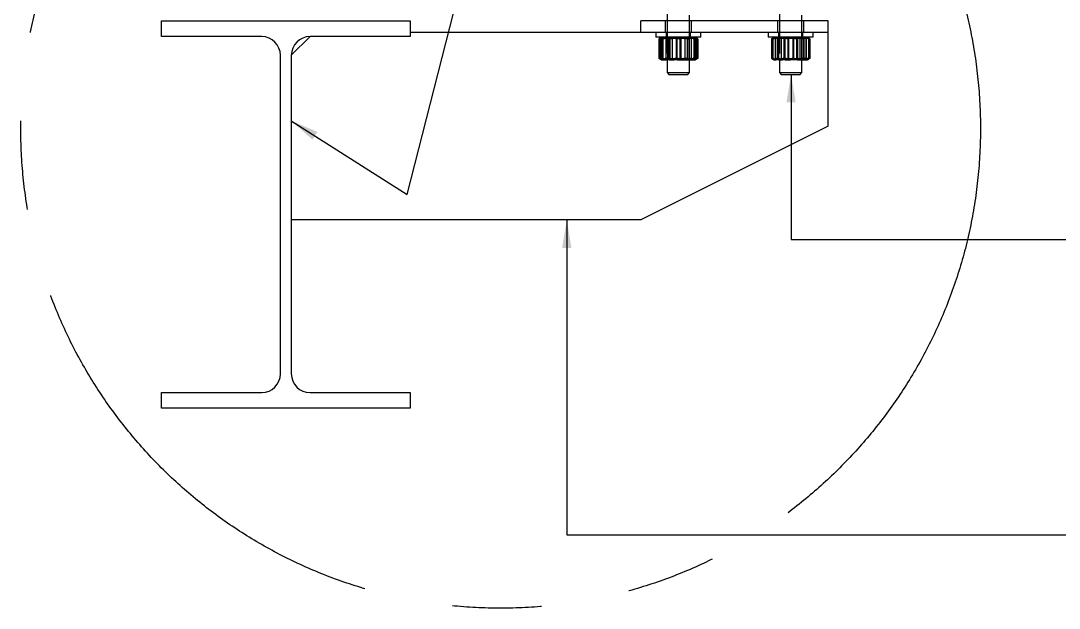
# Model space of a CAD drawing. Header units: metres. Extents: x 0 to 21025, y 0 to 14850.
# Drawn here: x 8204 to 10053, y 3735 to 4782 of the extents above; entities that cross this region are included whole.
import ezdxf

# ---------------------------------------------------------------- set-up
doc = ezdxf.new("R2010")
doc.units = ezdxf.units.M
doc.header["$LTSCALE"] = 25
doc.linetypes.add('HIDDEN2', pattern=[4.7625, 3.175, -1.5875])
doc.linetypes.add('PHANTOM', pattern=[63.5, 31.75, -6.35, 6.35, -6.35, 6.35, -6.35])
for name, color, linetype in [('SDM', 7, 'Continuous'), ('SL1', 8, 'Continuous'), ('SL4', 4, 'Continuous'), ('SRE', 2, 'PHANTOM'), ('ST1', 7, 'HIDDEN2')]:
    doc.layers.add(name, color=color, linetype=linetype)
doc.styles.add('ROMANS', font='ROMANS.SHX')
doc.dimstyles.new('25___1-25', dxfattribs={"dimscale": 25, "dimtxt": 2.5, "dimasz": 2, "dimexe": 1.5, "dimexo": 1, "dimgap": 0.5, "dimtad": 1, "dimzin": 12, "dimtxsty": 'ROMANS', "dimcen": 0, "dimclrd": 256, "dimclre": 256, "dimclrt": 3, "dimazin": 3, "dimtfac": 1, "dimtmove": 0, "dimatfit": 0, "dimfxl": 1, "dimlwd": -1, "dimlwe": -1, "dimarcsym": 0})

msp = doc.modelspace()

# ---------------------------------------------------------------- linework, layer by layer
at = {"layer": 'SL1'}
for p, q in [((8454.125, 4753.346), (8454.125, 4781.346)), ((8454.125, 4781.346), (8897.458, 4781.346)), ((8897.458, 4781.346), (8897.458, 4753.346)), ((8632.792, 4753.346), (8454.125, 4753.346)), ((8897.458, 4753.346), (8718.792, 4753.346)), ((8666.125, 4152.679), (8666.125, 4720.013)), ((8685.458, 4720.013), (8685.458, 4152.679)), ((8454.125, 4091.346), (8454.125, 4119.346)), ((8454.125, 4119.346), (8632.792, 4119.346)), ((8718.792, 4119.346), (8897.458, 4119.346)), ((8897.458, 4119.346), (8897.458, 4091.346)), ((8897.458, 4091.346), (8454.125, 4091.346))]:
    msp.add_line(p, q, dxfattribs=at)
for centre, start, end in [((8632.792, 4720.013), 0, 90), ((8718.792, 4720.013), 90, 180), ((8632.792, 4152.679), 270, 0), ((8718.792, 4152.679), 180, 270)]:
    msp.add_arc(centre, 33.333, start, end, dxfattribs=at)
at = {"layer": 'SL4'}
for p, q in [((9308.258, 4760.413), (9308.258, 4781.579)), ((9641.592, 4781.579), (9308.258, 4781.579)), ((9641.592, 4760.413), (9641.592, 4781.579)), ((9308.258, 4760.413), (8897.458, 4760.413)), ((9641.592, 4760.413), (9308.258, 4760.413)), ((9334.925, 4760.413), (9334.925, 4752.079)), ((9414.925, 4752.079), (9414.925, 4760.413)), ((9534.925, 4760.413), (9534.925, 4752.079)), ((9614.925, 4752.079), (9614.925, 4760.413)), ((9641.592, 4593.746), (9641.592, 4760.413)), ((8685.458, 4720.013), (8718.792, 4753.346)), ((9335.642, 4752.079), (9334.925, 4752.079)), ((9414.925, 4752.079), (9335.642, 4752.079)), ((9343.171, 4751.008), (9340.905, 4749.4)), ((9340.905, 4749.4), (9340.905, 4714.759)), ((9344.925, 4752.079), (9343.145, 4751.052)), ((9363.568, 4749.4), (9363.568, 4714.759)), ((9397.589, 4749.4), (9397.589, 4714.759)), ((9406.705, 4751.052), (9404.925, 4752.079)), ((9406.679, 4751.008), (9408.945, 4749.4)), ((9408.945, 4749.4), (9408.945, 4714.759)), ((9538.19, 4752.079), (9534.925, 4752.079)), ((9614.925, 4752.079), (9538.19, 4752.079)), ((9543.112, 4749.4), (9543.112, 4714.759)), ((9570.89, 4749.4), (9570.89, 4714.759)), ((9602.703, 4749.4), (9602.703, 4714.759)), ((9606.738, 4749.4), (9606.738, 4714.759)), ((9343.171, 4713.151), (9340.905, 4714.759)), ((9343.145, 4713.107), (9344.925, 4712.079)), ((9344.925, 4712.079), (9352.236, 4712.079)), ((9380.579, 4712.079), (9352.236, 4712.079)), ((9354.925, 4712.079), (9354.925, 4689.293)), ((9380.579, 4712.079), (9403.267, 4712.079)), ((9394.925, 4689.293), (9394.925, 4712.079)), ((9403.267, 4712.079), (9404.925, 4712.079)), ((9404.925, 4712.079), (9406.705, 4713.107)), ((9557.001, 4712.079), (9544.928, 4712.079)), ((9554.925, 4712.079), (9554.925, 4689.293)), ((9586.797, 4712.079), (9557.001, 4712.079)), ((9586.797, 4712.079), (9604.721, 4712.079)), ((9594.925, 4689.293), (9594.925, 4712.079)), ((9354.925, 4689.293), (9358.138, 4686.079)), ((9354.925, 4689.293), (9394.925, 4689.293)), ((9358.138, 4686.079), (9391.712, 4686.079)), ((9391.712, 4686.079), (9394.925, 4689.293)), ((9554.925, 4689.293), (9558.138, 4686.079)), ((9554.925, 4689.293), (9556.558, 4689.293)), ((9556.558, 4689.293), (9594.925, 4689.293)), ((9558.138, 4686.079), (9559.509, 4686.079)), ((9559.509, 4686.079), (9591.712, 4686.079)), ((9591.712, 4686.079), (9594.925, 4689.293)), ((9641.592, 4593.746), (9308.258, 4427.079)), ((9308.258, 4427.079), (8685.458, 4427.079))]:
    msp.add_line(p, q, dxfattribs=at)
for points, knots in [([(9340.905, 4749.4), (9342.745, 4750.149), (9346.459, 4751.66), (9350.299, 4751.939), (9352.236, 4752.079)], [0, 0, 0, 0, 0.49545796, 1, 1, 1, 1]), ([(9352.236, 4752.079), (9352.505, 4752.076), (9354.539, 4752.052), (9358.374, 4751.467), (9361.826, 4750.093), (9363.568, 4749.4)], [0, 0, 0, 0, 0.07009003, 0.53078443, 1, 1, 1, 1]), ([(9380.579, 4752.079), (9379.032, 4752.039), (9373.274, 4751.891), (9367.668, 4750.452), (9363.568, 4749.4)], [0, 0, 0, 0, 0.26863361, 1, 1, 1, 1]), ([(9397.589, 4749.4), (9396.161, 4749.804), (9390.616, 4751.375), (9384.855, 4751.779), (9380.579, 4752.079)], [0, 0, 0, 0, 0.25755135, 1, 1, 1, 1]), ([(9397.589, 4749.4), (9398.511, 4750.149), (9400.372, 4751.66), (9402.296, 4751.939), (9403.267, 4752.079)], [0, 0, 0, 0, 0.49545796, 1, 1, 1, 1]), ([(9543.112, 4749.4), (9545.367, 4750.149), (9549.92, 4751.66), (9554.627, 4751.939), (9557.001, 4752.079)], [0, 0, 0, 0, 0.49545796, 1, 1, 1, 1]), ([(9545.129, 4752.079), (9545.081, 4752.076), (9544.719, 4752.052), (9544.036, 4751.467), (9543.422, 4750.093), (9543.112, 4749.4)], [0, 0, 0, 0, 0.07009003, 0.53078443, 1, 1, 1, 1]), ([(9557.001, 4752.079), (9557.33, 4752.076), (9559.823, 4752.052), (9564.524, 4751.467), (9568.755, 4750.093), (9570.89, 4749.4)], [0, 0, 0, 0, 0.07009003, 0.53078443, 1, 1, 1, 1]), ([(9586.797, 4752.079), (9585.351, 4752.039), (9579.966, 4751.891), (9574.724, 4750.452), (9570.89, 4749.4)], [0, 0, 0, 0, 0.268633605, 1, 1, 1, 1]), ([(9602.703, 4749.4), (9601.368, 4749.804), (9596.183, 4751.375), (9590.796, 4751.779), (9586.797, 4752.079)], [0, 0, 0, 0, 0.25755135, 1, 1, 1, 1]), ([(9602.703, 4749.4), (9603.031, 4750.149), (9603.692, 4751.66), (9604.376, 4751.939), (9604.721, 4752.079)], [0, 0, 0, 0, 0.495457963, 1, 1, 1, 1]), ([(9604.721, 4752.079), (9604.769, 4752.076), (9605.131, 4752.052), (9605.813, 4751.467), (9606.428, 4750.093), (9606.738, 4749.4)], [0, 0, 0, 0, 0.07009003, 0.53078443, 1, 1, 1, 1]), ([(9340.905, 4714.759), (9342.745, 4714.01), (9346.459, 4712.498), (9350.299, 4712.22), (9352.236, 4712.079)], [0, 0, 0, 0, 0.49545796, 1, 1, 1, 1]), ([(9352.236, 4712.079), (9352.505, 4712.082), (9354.539, 4712.107), (9358.374, 4712.692), (9361.826, 4714.066), (9363.568, 4714.759)], [0, 0, 0, 0, 0.07009003, 0.53078443, 1, 1, 1, 1]), ([(9380.579, 4712.079), (9379.032, 4712.119), (9373.274, 4712.267), (9367.668, 4713.706), (9363.568, 4714.759)], [0, 0, 0, 0, 0.26863361, 1, 1, 1, 1]), ([(9397.589, 4714.759), (9396.161, 4714.354), (9390.616, 4712.784), (9384.855, 4712.379), (9380.579, 4712.079)], [0, 0, 0, 0, 0.25755135, 1, 1, 1, 1]), ([(9397.589, 4714.759), (9398.511, 4714.01), (9400.372, 4712.498), (9402.296, 4712.22), (9403.267, 4712.079)], [0, 0, 0, 0, 0.49545796, 1, 1, 1, 1]), ([(9403.267, 4712.079), (9403.402, 4712.082), (9404.421, 4712.107), (9406.343, 4712.692), (9408.072, 4714.066), (9408.945, 4714.759)], [0, 0, 0, 0, 0.07009003, 0.53078443, 1, 1, 1, 1]), ([(9543.112, 4714.759), (9545.367, 4714.01), (9549.92, 4712.498), (9554.627, 4712.22), (9557.001, 4712.079)], [0, 0, 0, 0, 0.49545796, 1, 1, 1, 1]), ([(9545.129, 4712.079), (9545.081, 4712.082), (9544.719, 4712.107), (9544.036, 4712.692), (9543.422, 4714.066), (9543.112, 4714.759)], [0, 0, 0, 0, 0.07009003, 0.53078443, 1, 1, 1, 1]), ([(9557.001, 4712.079), (9557.33, 4712.082), (9559.823, 4712.107), (9564.524, 4712.692), (9568.755, 4714.066), (9570.89, 4714.759)], [0, 0, 0, 0, 0.07009003, 0.53078443, 1, 1, 1, 1]), ([(9586.797, 4712.079), (9585.351, 4712.119), (9579.966, 4712.267), (9574.724, 4713.706), (9570.89, 4714.759)], [0, 0, 0, 0, 0.268633605, 1, 1, 1, 1]), ([(9602.703, 4714.759), (9601.368, 4714.354), (9596.183, 4712.784), (9590.796, 4712.379), (9586.797, 4712.079)], [0, 0, 0, 0, 0.25755135, 1, 1, 1, 1]), ([(9602.703, 4714.759), (9603.031, 4714.01), (9603.692, 4712.498), (9604.376, 4712.22), (9604.721, 4712.079)], [0, 0, 0, 0, 0.495457963, 1, 1, 1, 1]), ([(9604.721, 4712.079), (9604.769, 4712.082), (9605.131, 4712.107), (9605.813, 4712.692), (9606.428, 4714.066), (9606.738, 4714.759)], [0, 0, 0, 0, 0.07009003, 0.53078443, 1, 1, 1, 1])]:
    msp.add_open_spline(points, degree=3, knots=knots, dxfattribs=at)
at = {"layer": 'SRE'}
msp.add_circle((9058.259, 4589.787), 854.648, dxfattribs=at)
at = {"layer": 'ST1'}
for p, q in [((9354.925, 4802.746), (9354.925, 4712.079)), ((9394.925, 4712.079), (9394.925, 4802.746)), ((9554.925, 4802.746), (9554.925, 4712.079)), ((9594.925, 4712.079), (9594.925, 4802.746)), ((9351.592, 4781.579), (9351.592, 4760.413)), ((9398.258, 4760.413), (9398.258, 4781.579)), ((9551.592, 4781.579), (9551.592, 4760.413)), ((9598.258, 4760.413), (9598.258, 4781.579)), ((9353.258, 4760.413), (9353.258, 4752.079)), ((9396.592, 4752.079), (9396.592, 4760.413)), ((9553.258, 4760.413), (9553.258, 4752.079)), ((9596.592, 4752.079), (9596.592, 4760.413)), ((9340.355, 4749.4), (9340.355, 4714.759)), ((9343.145, 4751.052), (9341.451, 4750.073)), ((9343.068, 4749.4), (9343.068, 4714.759)), ((9343.744, 4749.4), (9343.744, 4714.759)), ((9346.265, 4749.4), (9346.265, 4714.759)), ((9347.212, 4749.4), (9347.212, 4714.759)), ((9352.261, 4749.4), (9352.261, 4714.759)), ((9354.925, 4752.079), (9354.925, 4751.995)), ((9378.694, 4751.995), (9354.925, 4751.995)), ((9354.925, 4751.995), (9357.925, 4749.894)), ((9355.722, 4749.4), (9355.722, 4714.759)), ((9391.925, 4749.894), (9357.925, 4749.894)), ((9357.925, 4749.894), (9357.925, 4714.18)), ((9359.557, 4749.4), (9359.557, 4714.759)), ((9370.781, 4749.4), (9370.781, 4714.759)), ((9372.403, 4749.4), (9372.403, 4714.759)), ((9377.446, 4749.4), (9377.446, 4714.759)), ((9394.925, 4751.995), (9378.694, 4751.995)), ((9379.068, 4749.4), (9379.068, 4714.759)), ((9386.281, 4749.4), (9386.281, 4714.759)), ((9390.293, 4749.4), (9390.293, 4714.759)), ((9391.925, 4749.894), (9394.925, 4751.995)), ((9391.925, 4714.18), (9391.925, 4749.894)), ((9394.127, 4749.4), (9394.127, 4714.759)), ((9394.925, 4751.995), (9394.925, 4752.079)), ((9404.239, 4751.427), (9399.894, 4752.079)), ((9402.638, 4749.4), (9402.638, 4714.759)), ((9403.584, 4749.4), (9403.584, 4714.759)), ((9409.495, 4749.4), (9405.245, 4751.156)), ((9406.106, 4749.4), (9406.106, 4714.759)), ((9408.399, 4750.073), (9406.705, 4751.052)), ((9406.781, 4749.4), (9406.781, 4714.759)), ((9409.495, 4749.4), (9409.495, 4714.759)), ((9540.741, 4749.4), (9540.741, 4714.759)), ((9541.075, 4749.4), (9541.075, 4714.759)), ((9542.744, 4749.4), (9542.744, 4714.759)), ((9544.925, 4752.079), (9542.81, 4750.858)), ((9547.146, 4749.4), (9547.146, 4714.759)), ((9547.73, 4749.4), (9547.73, 4714.759)), ((9551.626, 4749.4), (9551.626, 4714.759)), ((9552.977, 4749.4), (9552.977, 4714.759)), ((9554.925, 4752.079), (9554.925, 4751.995)), ((9582.84, 4751.995), (9554.925, 4751.995)), ((9554.925, 4751.995), (9557.925, 4749.894)), ((9591.925, 4749.894), (9557.925, 4749.894)), ((9557.925, 4749.894), (9557.925, 4714.18)), ((9562.688, 4749.4), (9562.688, 4714.759)), ((9564.374, 4749.4), (9564.374, 4714.759)), ((9569.939, 4749.4), (9569.939, 4714.759)), ((9578.959, 4749.4), (9578.959, 4714.759)), ((9579.91, 4749.4), (9579.91, 4714.759)), ((9594.925, 4751.995), (9582.84, 4751.995)), ((9585.476, 4749.4), (9585.476, 4714.759)), ((9587.161, 4749.4), (9587.161, 4714.759)), ((9591.925, 4749.894), (9594.925, 4751.995)), ((9591.925, 4714.18), (9591.925, 4749.894)), ((9594.925, 4751.995), (9594.925, 4752.079)), ((9596.873, 4749.4), (9596.873, 4714.759)), ((9598.224, 4749.4), (9598.224, 4714.759)), ((9602.12, 4749.4), (9602.12, 4714.759)), ((9607.04, 4750.858), (9604.925, 4752.079)), ((9607.105, 4749.4), (9607.105, 4714.759)), ((9608.775, 4749.4), (9608.775, 4714.759)), ((9609.109, 4749.4), (9609.109, 4714.759)), ((9341.451, 4714.085), (9343.145, 4713.107)), ((9357.925, 4714.18), (9354.925, 4712.079)), ((9357.925, 4714.18), (9378.129, 4714.18)), ((9378.129, 4714.18), (9391.925, 4714.18)), ((9394.925, 4712.079), (9391.925, 4714.18)), ((9404.239, 4712.732), (9399.894, 4712.079)), ((9409.495, 4714.759), (9405.245, 4713.002)), ((9406.705, 4713.107), (9408.399, 4714.085)), ((9542.81, 4713.3), (9544.925, 4712.079)), ((9544.925, 4712.079), (9545.129, 4712.079)), ((9545.237, 4712.079), (9545.129, 4712.079)), ((9557.925, 4714.18), (9554.925, 4712.079)), ((9557.925, 4714.18), (9581.652, 4714.18)), ((9581.652, 4714.18), (9591.925, 4714.18)), ((9594.925, 4712.079), (9591.925, 4714.18)), ((9604.721, 4712.079), (9604.925, 4712.079)), ((9604.925, 4712.079), (9607.04, 4713.3))]:
    msp.add_line(p, q, dxfattribs=at)
for points, knots in [([(9340.355, 4749.4), (9341.914, 4750.149), (9345.061, 4751.66), (9348.314, 4751.939), (9349.956, 4752.079)], [0, 0, 0, 0, 0.49545796, 1, 1, 1, 1]), ([(9348.039, 4752.079), (9347.34, 4752.039), (9344.739, 4751.891), (9342.207, 4750.452), (9340.355, 4749.4)], [0, 0, 0, 0, 0.268633605, 1, 1, 1, 1]), ([(9356.925, 4752.079), (9355.665, 4752.039), (9350.975, 4751.891), (9346.408, 4750.452), (9343.068, 4749.4)], [0, 0, 0, 0, 0.26863361, 1, 1, 1, 1]), ([(9358.073, 4752.079), (9356.77, 4752.039), (9351.92, 4751.891), (9347.198, 4750.452), (9343.744, 4749.4)], [0, 0, 0, 0, 0.26863361, 1, 1, 1, 1]), ([(9345.004, 4752.079), (9345.034, 4752.076), (9345.261, 4752.052), (9345.687, 4751.467), (9346.071, 4750.093), (9346.265, 4749.4)], [0, 0, 0, 0, 0.07009003, 0.53078443, 1, 1, 1, 1]), ([(9345.14, 4752.079), (9345.189, 4752.076), (9345.561, 4752.052), (9346.262, 4751.467), (9346.894, 4750.093), (9347.212, 4749.4)], [0, 0, 0, 0, 0.070090032, 0.530784434, 1, 1, 1, 1]), ([(9346.265, 4749.4), (9348.797, 4750.149), (9353.908, 4751.66), (9359.19, 4751.939), (9361.856, 4752.079)], [0, 0, 0, 0, 0.49545796, 1, 1, 1, 1]), ([(9352.261, 4749.4), (9351.339, 4750.149), (9349.478, 4751.66), (9347.554, 4751.939), (9346.583, 4752.079)], [0, 0, 0, 0, 0.49545796, 1, 1, 1, 1]), ([(9347.212, 4749.4), (9349.799, 4750.149), (9355.02, 4751.66), (9360.417, 4751.939), (9363.14, 4752.079)], [0, 0, 0, 0, 0.49545796, 1, 1, 1, 1]), ([(9355.722, 4749.4), (9355.077, 4749.804), (9352.573, 4751.375), (9349.971, 4751.779), (9348.039, 4752.079)], [0, 0, 0, 0, 0.25755135, 1, 1, 1, 1]), ([(9349.956, 4752.079), (9350.183, 4752.076), (9351.907, 4752.052), (9355.156, 4751.467), (9358.081, 4750.093), (9359.557, 4749.4)], [0, 0, 0, 0, 0.07009003, 0.53078443, 1, 1, 1, 1]), ([(9369.271, 4752.079), (9367.725, 4752.039), (9361.967, 4751.891), (9356.361, 4750.452), (9352.261, 4749.4)], [0, 0, 0, 0, 0.26863361, 1, 1, 1, 1]), ([(9373.008, 4752.079), (9372.598, 4752.076), (9369.495, 4752.052), (9363.645, 4751.467), (9358.379, 4750.093), (9355.722, 4749.4)], [0, 0, 0, 0, 0.07009003, 0.53078443, 1, 1, 1, 1]), ([(9370.781, 4749.4), (9369.618, 4749.804), (9365.101, 4751.375), (9360.409, 4751.779), (9356.925, 4752.079)], [0, 0, 0, 0, 0.25755135, 1, 1, 1, 1]), ([(9372.403, 4749.4), (9371.2, 4749.804), (9366.529, 4751.375), (9361.676, 4751.779), (9358.073, 4752.079)], [0, 0, 0, 0, 0.25755135, 1, 1, 1, 1]), ([(9359.557, 4749.4), (9362.364, 4750.149), (9368.03, 4751.66), (9373.887, 4751.939), (9376.842, 4752.079)], [0, 0, 0, 0, 0.49545796, 1, 1, 1, 1]), ([(9361.856, 4752.079), (9362.225, 4752.076), (9365.024, 4752.052), (9370.3, 4751.467), (9375.05, 4750.093), (9377.446, 4749.4)], [0, 0, 0, 0, 0.07009003, 0.53078443, 1, 1, 1, 1]), ([(9363.14, 4752.079), (9363.518, 4752.076), (9366.377, 4752.052), (9371.768, 4751.467), (9376.62, 4750.093), (9379.068, 4749.4)], [0, 0, 0, 0, 0.07009003, 0.53078443, 1, 1, 1, 1]), ([(9386.281, 4749.4), (9384.853, 4749.804), (9379.309, 4751.375), (9373.548, 4751.779), (9369.271, 4752.079)], [0, 0, 0, 0, 0.25755135, 1, 1, 1, 1]), ([(9386.709, 4752.079), (9386.332, 4752.076), (9383.473, 4752.052), (9378.082, 4751.467), (9373.23, 4750.093), (9370.781, 4749.4)], [0, 0, 0, 0, 0.07009003, 0.53078443, 1, 1, 1, 1]), ([(9387.994, 4752.079), (9387.624, 4752.076), (9384.826, 4752.052), (9379.549, 4751.467), (9374.8, 4750.093), (9372.403, 4749.4)], [0, 0, 0, 0, 0.07009003, 0.53078443, 1, 1, 1, 1]), ([(9390.293, 4749.4), (9387.485, 4750.149), (9381.82, 4751.66), (9375.963, 4751.939), (9373.008, 4752.079)], [0, 0, 0, 0, 0.495457963, 1, 1, 1, 1]), ([(9376.842, 4752.079), (9377.252, 4752.076), (9380.355, 4752.052), (9386.205, 4751.467), (9391.47, 4750.093), (9394.127, 4749.4)], [0, 0, 0, 0, 0.07009003, 0.53078443, 1, 1, 1, 1]), ([(9391.776, 4752.079), (9390.473, 4752.039), (9385.623, 4751.891), (9380.9, 4750.452), (9377.446, 4749.4)], [0, 0, 0, 0, 0.26863361, 1, 1, 1, 1]), ([(9392.925, 4752.079), (9391.665, 4752.039), (9386.975, 4751.891), (9382.408, 4750.452), (9379.068, 4749.4)], [0, 0, 0, 0, 0.26863361, 1, 1, 1, 1]), ([(9397.613, 4752.079), (9397.345, 4752.076), (9395.311, 4752.052), (9391.475, 4751.467), (9388.023, 4750.093), (9386.281, 4749.4)], [0, 0, 0, 0, 0.07009003, 0.53078443, 1, 1, 1, 1]), ([(9402.638, 4749.4), (9400.051, 4750.149), (9394.83, 4751.66), (9389.433, 4751.939), (9386.709, 4752.079)], [0, 0, 0, 0, 0.49545796, 1, 1, 1, 1]), ([(9403.584, 4749.4), (9401.053, 4750.149), (9395.942, 4751.66), (9390.659, 4751.939), (9387.994, 4752.079)], [0, 0, 0, 0, 0.49545796, 1, 1, 1, 1]), ([(9399.894, 4752.079), (9399.666, 4752.076), (9397.943, 4752.052), (9394.693, 4751.467), (9391.768, 4750.093), (9390.293, 4749.4)], [0, 0, 0, 0, 0.07009003, 0.53078443, 1, 1, 1, 1]), ([(9406.106, 4749.4), (9404.903, 4749.804), (9400.232, 4751.375), (9395.379, 4751.779), (9391.776, 4752.079)], [0, 0, 0, 0, 0.25755135, 1, 1, 1, 1]), ([(9406.781, 4749.4), (9405.618, 4749.804), (9401.101, 4751.375), (9396.409, 4751.779), (9392.925, 4752.079)], [0, 0, 0, 0, 0.25755135, 1, 1, 1, 1]), ([(9401.811, 4752.079), (9401.113, 4752.039), (9398.512, 4751.891), (9395.979, 4750.452), (9394.127, 4749.4)], [0, 0, 0, 0, 0.26863361, 1, 1, 1, 1]), ([(9408.945, 4749.4), (9407.105, 4750.149), (9403.39, 4751.66), (9399.551, 4751.939), (9397.613, 4752.079)], [0, 0, 0, 0, 0.49545796, 1, 1, 1, 1]), ([(9409.495, 4749.4), (9408.85, 4749.804), (9406.345, 4751.375), (9403.743, 4751.779), (9401.811, 4752.079)], [0, 0, 0, 0, 0.25755135, 1, 1, 1, 1]), ([(9404.709, 4752.079), (9404.66, 4752.076), (9404.288, 4752.052), (9403.587, 4751.467), (9402.956, 4750.093), (9402.638, 4749.4)], [0, 0, 0, 0, 0.07009003, 0.53078443, 1, 1, 1, 1]), ([(9404.845, 4752.079), (9404.815, 4752.076), (9404.589, 4752.052), (9404.162, 4751.467), (9403.778, 4750.093), (9403.584, 4749.4)], [0, 0, 0, 0, 0.07009003, 0.53078443, 1, 1, 1, 1]), ([(9540.741, 4749.4), (9541.734, 4750.149), (9543.74, 4751.66), (9545.813, 4751.939), (9546.859, 4752.079)], [0, 0, 0, 0, 0.49545796, 1, 1, 1, 1]), ([(9551.715, 4752.079), (9550.717, 4752.039), (9547.002, 4751.891), (9543.386, 4750.452), (9540.741, 4749.4)], [0, 0, 0, 0, 0.26863361, 1, 1, 1, 1]), ([(9552.724, 4752.079), (9551.665, 4752.039), (9547.722, 4751.891), (9543.883, 4750.452), (9541.075, 4749.4)], [0, 0, 0, 0, 0.26863361, 1, 1, 1, 1]), ([(9542.744, 4749.4), (9544.953, 4750.149), (9549.41, 4751.66), (9554.017, 4751.939), (9556.342, 4752.079)], [0, 0, 0, 0, 0.49545796, 1, 1, 1, 1]), ([(9545.237, 4752.079), (9545.178, 4752.076), (9544.731, 4752.052), (9543.887, 4751.467), (9543.128, 4750.093), (9542.744, 4749.4)], [0, 0, 0, 0, 0.07009003, 0.53078443, 1, 1, 1, 1]), ([(9547.146, 4749.4), (9546.819, 4750.149), (9546.157, 4751.66), (9545.474, 4751.939), (9545.129, 4752.079)], [0, 0, 0, 0, 0.495457963, 1, 1, 1, 1]), ([(9547.73, 4749.4), (9547.325, 4750.149), (9546.508, 4751.66), (9545.663, 4751.939), (9545.237, 4752.079)], [0, 0, 0, 0, 0.49545796, 1, 1, 1, 1]), ([(9546.35, 4752.079), (9546.475, 4752.076), (9547.422, 4752.052), (9549.208, 4751.467), (9550.815, 4750.093), (9551.626, 4749.4)], [0, 0, 0, 0, 0.07009003, 0.53078443, 1, 1, 1, 1]), ([(9546.859, 4752.079), (9547.004, 4752.076), (9548.102, 4752.052), (9550.173, 4751.467), (9552.037, 4750.093), (9552.977, 4749.4)], [0, 0, 0, 0, 0.07009003, 0.53078443, 1, 1, 1, 1]), ([(9563.053, 4752.079), (9561.607, 4752.039), (9556.222, 4751.891), (9550.98, 4750.452), (9547.146, 4749.4)], [0, 0, 0, 0, 0.26863361, 1, 1, 1, 1]), ([(9563.82, 4752.079), (9562.357, 4752.039), (9556.911, 4751.891), (9551.608, 4750.452), (9547.73, 4749.4)], [0, 0, 0, 0, 0.26863361, 1, 1, 1, 1]), ([(9551.626, 4749.4), (9554.374, 4750.149), (9559.922, 4751.66), (9565.657, 4751.939), (9568.551, 4752.079)], [0, 0, 0, 0, 0.495457963, 1, 1, 1, 1]), ([(9562.688, 4749.4), (9561.767, 4749.804), (9558.19, 4751.375), (9554.474, 4751.779), (9551.715, 4752.079)], [0, 0, 0, 0, 0.25755135, 1, 1, 1, 1]), ([(9564.374, 4749.4), (9563.396, 4749.804), (9559.599, 4751.375), (9555.654, 4751.779), (9552.724, 4752.079)], [0, 0, 0, 0, 0.25755135, 1, 1, 1, 1]), ([(9552.977, 4749.4), (9555.753, 4750.149), (9561.355, 4751.66), (9567.147, 4751.939), (9570.069, 4752.079)], [0, 0, 0, 0, 0.49545796, 1, 1, 1, 1]), ([(9556.342, 4752.079), (9556.664, 4752.076), (9559.105, 4752.052), (9563.707, 4751.467), (9567.849, 4750.093), (9569.939, 4749.4)], [0, 0, 0, 0, 0.07009003, 0.53078443, 1, 1, 1, 1]), ([(9579.781, 4752.079), (9579.375, 4752.076), (9576.307, 4752.052), (9570.523, 4751.467), (9565.316, 4750.093), (9562.688, 4749.4)], [0, 0, 0, 0, 0.07009003, 0.53078443, 1, 1, 1, 1]), ([(9578.959, 4749.4), (9577.624, 4749.804), (9572.439, 4751.375), (9567.052, 4751.779), (9563.053, 4752.079)], [0, 0, 0, 0, 0.257551345, 1, 1, 1, 1]), ([(9579.91, 4749.4), (9578.56, 4749.804), (9573.315, 4751.375), (9567.866, 4751.779), (9563.82, 4752.079)], [0, 0, 0, 0, 0.25755135, 1, 1, 1, 1]), ([(9581.299, 4752.079), (9580.898, 4752.076), (9577.86, 4752.052), (9572.132, 4751.467), (9566.976, 4750.093), (9564.374, 4749.4)], [0, 0, 0, 0, 0.07009003, 0.53078443, 1, 1, 1, 1]), ([(9568.551, 4752.079), (9568.952, 4752.076), (9571.99, 4752.052), (9577.718, 4751.467), (9582.874, 4750.093), (9585.476, 4749.4)], [0, 0, 0, 0, 0.07009003, 0.53078443, 1, 1, 1, 1]), ([(9586.03, 4752.079), (9584.567, 4752.039), (9579.12, 4751.891), (9573.818, 4750.452), (9569.939, 4749.4)], [0, 0, 0, 0, 0.26863361, 1, 1, 1, 1]), ([(9570.069, 4752.079), (9570.474, 4752.076), (9573.542, 4752.052), (9579.327, 4751.467), (9584.534, 4750.093), (9587.161, 4749.4)], [0, 0, 0, 0, 0.07009003, 0.53078443, 1, 1, 1, 1]), ([(9592.849, 4752.079), (9592.519, 4752.076), (9590.026, 4752.052), (9585.326, 4751.467), (9581.094, 4750.093), (9578.959, 4749.4)], [0, 0, 0, 0, 0.07009003, 0.53078443, 1, 1, 1, 1]), ([(9596.873, 4749.4), (9594.097, 4750.149), (9588.494, 4751.66), (9582.703, 4751.939), (9579.781, 4752.079)], [0, 0, 0, 0, 0.49545796, 1, 1, 1, 1]), ([(9593.508, 4752.079), (9593.186, 4752.076), (9590.745, 4752.052), (9586.143, 4751.467), (9582.001, 4750.093), (9579.91, 4749.4)], [0, 0, 0, 0, 0.07009003, 0.53078443, 1, 1, 1, 1]), ([(9598.224, 4749.4), (9595.475, 4750.149), (9589.928, 4751.66), (9584.193, 4751.939), (9581.299, 4752.079)], [0, 0, 0, 0, 0.49545796, 1, 1, 1, 1]), ([(9597.125, 4752.079), (9596.066, 4752.039), (9592.123, 4751.891), (9588.284, 4750.452), (9585.476, 4749.4)], [0, 0, 0, 0, 0.26863361, 1, 1, 1, 1]), ([(9602.12, 4749.4), (9600.769, 4749.804), (9595.524, 4751.375), (9590.075, 4751.779), (9586.03, 4752.079)], [0, 0, 0, 0, 0.25755135, 1, 1, 1, 1]), ([(9598.135, 4752.079), (9597.137, 4752.039), (9593.423, 4751.891), (9589.806, 4750.452), (9587.161, 4749.4)], [0, 0, 0, 0, 0.26863361, 1, 1, 1, 1]), ([(9606.738, 4749.4), (9604.482, 4750.149), (9599.93, 4751.66), (9595.223, 4751.939), (9592.849, 4752.079)], [0, 0, 0, 0, 0.49545796, 1, 1, 1, 1]), ([(9607.105, 4749.4), (9604.897, 4750.149), (9600.44, 4751.66), (9595.833, 4751.939), (9593.508, 4752.079)], [0, 0, 0, 0, 0.49545796, 1, 1, 1, 1]), ([(9602.991, 4752.079), (9602.846, 4752.076), (9601.748, 4752.052), (9599.677, 4751.467), (9597.813, 4750.093), (9596.873, 4749.4)], [0, 0, 0, 0, 0.070090032, 0.530784434, 1, 1, 1, 1]), ([(9608.775, 4749.4), (9607.797, 4749.804), (9604, 4751.375), (9600.054, 4751.779), (9597.125, 4752.079)], [0, 0, 0, 0, 0.25755135, 1, 1, 1, 1]), ([(9609.109, 4749.4), (9608.188, 4749.804), (9604.611, 4751.375), (9600.894, 4751.779), (9598.135, 4752.079)], [0, 0, 0, 0, 0.257551345, 1, 1, 1, 1]), ([(9603.5, 4752.079), (9603.375, 4752.076), (9602.428, 4752.052), (9600.642, 4751.467), (9599.035, 4750.093), (9598.224, 4749.4)], [0, 0, 0, 0, 0.07009003, 0.53078443, 1, 1, 1, 1]), ([(9602.12, 4749.4), (9602.525, 4750.149), (9603.342, 4751.66), (9604.186, 4751.939), (9604.613, 4752.079)], [0, 0, 0, 0, 0.49545796, 1, 1, 1, 1]), ([(9609.109, 4749.4), (9608.116, 4750.149), (9606.11, 4751.66), (9604.037, 4751.939), (9602.991, 4752.079)], [0, 0, 0, 0, 0.49545796, 1, 1, 1, 1]), ([(9340.355, 4714.759), (9341.914, 4714.01), (9345.061, 4712.498), (9348.314, 4712.22), (9349.956, 4712.079)], [0, 0, 0, 0, 0.49545796, 1, 1, 1, 1]), ([(9348.039, 4712.079), (9347.34, 4712.119), (9344.739, 4712.267), (9342.207, 4713.706), (9340.355, 4714.759)], [0, 0, 0, 0, 0.268633605, 1, 1, 1, 1]), ([(9356.925, 4712.079), (9355.665, 4712.119), (9350.975, 4712.267), (9346.408, 4713.706), (9343.068, 4714.759)], [0, 0, 0, 0, 0.26863361, 1, 1, 1, 1]), ([(9346.583, 4712.079), (9346.448, 4712.083), (9345.429, 4712.112), (9344.275, 4712.342), (9343.293, 4713.061), (9343.171, 4713.151)], [0, 0, 0, 0, 0.11756499, 0.89030728, 1, 1, 1, 1]), ([(9358.073, 4712.079), (9356.77, 4712.119), (9351.92, 4712.267), (9347.198, 4713.706), (9343.744, 4714.759)], [0, 0, 0, 0, 0.26863361, 1, 1, 1, 1]), ([(9345.004, 4712.079), (9345.034, 4712.082), (9345.261, 4712.107), (9345.687, 4712.692), (9346.071, 4714.066), (9346.265, 4714.759)], [0, 0, 0, 0, 0.07009003, 0.53078443, 1, 1, 1, 1]), ([(9345.14, 4712.079), (9345.189, 4712.082), (9345.561, 4712.107), (9346.262, 4712.692), (9346.894, 4714.066), (9347.212, 4714.759)], [0, 0, 0, 0, 0.070090032, 0.530784434, 1, 1, 1, 1]), ([(9346.265, 4714.759), (9348.797, 4714.01), (9353.908, 4712.498), (9359.19, 4712.22), (9361.856, 4712.079)], [0, 0, 0, 0, 0.49545796, 1, 1, 1, 1]), ([(9352.261, 4714.759), (9351.339, 4714.01), (9349.478, 4712.498), (9347.554, 4712.22), (9346.583, 4712.079)], [0, 0, 0, 0, 0.49545796, 1, 1, 1, 1]), ([(9347.212, 4714.759), (9349.799, 4714.01), (9355.02, 4712.498), (9360.417, 4712.22), (9363.14, 4712.079)], [0, 0, 0, 0, 0.49545796, 1, 1, 1, 1]), ([(9355.722, 4714.759), (9355.077, 4714.354), (9352.573, 4712.784), (9349.971, 4712.379), (9348.039, 4712.079)], [0, 0, 0, 0, 0.25755135, 1, 1, 1, 1]), ([(9349.956, 4712.079), (9350.183, 4712.082), (9351.907, 4712.107), (9355.156, 4712.692), (9358.081, 4714.066), (9359.557, 4714.759)], [0, 0, 0, 0, 0.07009003, 0.53078443, 1, 1, 1, 1]), ([(9369.271, 4712.079), (9367.725, 4712.119), (9361.967, 4712.267), (9356.361, 4713.706), (9352.261, 4714.759)], [0, 0, 0, 0, 0.26863361, 1, 1, 1, 1]), ([(9373.008, 4712.079), (9372.598, 4712.082), (9369.495, 4712.107), (9363.645, 4712.692), (9358.379, 4714.066), (9355.722, 4714.759)], [0, 0, 0, 0, 0.070090032, 0.530784434, 1, 1, 1, 1]), ([(9370.781, 4714.759), (9369.618, 4714.354), (9365.101, 4712.784), (9360.409, 4712.379), (9356.925, 4712.079)], [0, 0, 0, 0, 0.25755135, 1, 1, 1, 1]), ([(9372.403, 4714.759), (9371.2, 4714.354), (9366.529, 4712.784), (9361.676, 4712.379), (9358.073, 4712.079)], [0, 0, 0, 0, 0.25755135, 1, 1, 1, 1]), ([(9359.557, 4714.759), (9362.364, 4714.01), (9368.03, 4712.498), (9373.887, 4712.22), (9376.842, 4712.079)], [0, 0, 0, 0, 0.49545796, 1, 1, 1, 1]), ([(9361.856, 4712.079), (9362.225, 4712.082), (9365.024, 4712.107), (9370.3, 4712.692), (9375.05, 4714.066), (9377.446, 4714.759)], [0, 0, 0, 0, 0.07009003, 0.53078443, 1, 1, 1, 1]), ([(9363.14, 4712.079), (9363.518, 4712.082), (9366.377, 4712.107), (9371.768, 4712.692), (9376.62, 4714.066), (9379.068, 4714.759)], [0, 0, 0, 0, 0.07009003, 0.53078443, 1, 1, 1, 1]), ([(9386.281, 4714.759), (9384.853, 4714.354), (9379.309, 4712.784), (9373.548, 4712.379), (9369.271, 4712.079)], [0, 0, 0, 0, 0.257551345, 1, 1, 1, 1]), ([(9386.709, 4712.079), (9386.332, 4712.082), (9383.473, 4712.107), (9378.082, 4712.692), (9373.23, 4714.066), (9370.781, 4714.759)], [0, 0, 0, 0, 0.07009003, 0.53078443, 1, 1, 1, 1]), ([(9387.994, 4712.079), (9387.624, 4712.082), (9384.826, 4712.107), (9379.549, 4712.692), (9374.8, 4714.066), (9372.403, 4714.759)], [0, 0, 0, 0, 0.07009003, 0.53078443, 1, 1, 1, 1]), ([(9390.293, 4714.759), (9387.485, 4714.01), (9381.82, 4712.498), (9375.963, 4712.22), (9373.008, 4712.079)], [0, 0, 0, 0, 0.49545796, 1, 1, 1, 1]), ([(9376.842, 4712.079), (9377.252, 4712.082), (9380.355, 4712.107), (9386.205, 4712.692), (9391.47, 4714.066), (9394.127, 4714.759)], [0, 0, 0, 0, 0.07009003, 0.53078443, 1, 1, 1, 1]), ([(9391.776, 4712.079), (9390.473, 4712.119), (9385.623, 4712.267), (9380.9, 4713.706), (9377.446, 4714.759)], [0, 0, 0, 0, 0.26863361, 1, 1, 1, 1]), ([(9392.925, 4712.079), (9391.665, 4712.119), (9386.975, 4712.267), (9382.408, 4713.706), (9379.068, 4714.759)], [0, 0, 0, 0, 0.26863361, 1, 1, 1, 1]), ([(9397.613, 4712.079), (9397.345, 4712.082), (9395.311, 4712.107), (9391.475, 4712.692), (9388.023, 4714.066), (9386.281, 4714.759)], [0, 0, 0, 0, 0.07009003, 0.53078443, 1, 1, 1, 1]), ([(9402.638, 4714.759), (9400.051, 4714.01), (9394.83, 4712.498), (9389.433, 4712.22), (9386.709, 4712.079)], [0, 0, 0, 0, 0.49545796, 1, 1, 1, 1]), ([(9403.584, 4714.759), (9401.053, 4714.01), (9395.942, 4712.498), (9390.659, 4712.22), (9387.994, 4712.079)], [0, 0, 0, 0, 0.49545796, 1, 1, 1, 1]), ([(9399.894, 4712.079), (9399.666, 4712.082), (9397.943, 4712.107), (9394.693, 4712.692), (9391.768, 4714.066), (9390.293, 4714.759)], [0, 0, 0, 0, 0.07009003, 0.53078443, 1, 1, 1, 1]), ([(9406.106, 4714.759), (9404.903, 4714.354), (9400.232, 4712.784), (9395.379, 4712.379), (9391.776, 4712.079)], [0, 0, 0, 0, 0.25755135, 1, 1, 1, 1]), ([(9406.781, 4714.759), (9405.618, 4714.354), (9401.101, 4712.784), (9396.409, 4712.379), (9392.925, 4712.079)], [0, 0, 0, 0, 0.25755135, 1, 1, 1, 1]), ([(9401.811, 4712.079), (9401.113, 4712.119), (9398.512, 4712.267), (9395.979, 4713.706), (9394.127, 4714.759)], [0, 0, 0, 0, 0.26863361, 1, 1, 1, 1]), ([(9408.945, 4714.759), (9407.105, 4714.01), (9403.39, 4712.498), (9399.551, 4712.22), (9397.613, 4712.079)], [0, 0, 0, 0, 0.49545796, 1, 1, 1, 1]), ([(9409.495, 4714.759), (9408.85, 4714.354), (9406.345, 4712.784), (9403.743, 4712.379), (9401.811, 4712.079)], [0, 0, 0, 0, 0.25755135, 1, 1, 1, 1]), ([(9404.709, 4712.079), (9404.66, 4712.082), (9404.288, 4712.107), (9403.587, 4712.692), (9402.956, 4714.066), (9402.638, 4714.759)], [0, 0, 0, 0, 0.07009003, 0.53078443, 1, 1, 1, 1]), ([(9404.845, 4712.079), (9404.815, 4712.082), (9404.589, 4712.107), (9404.162, 4712.692), (9403.778, 4714.066), (9403.584, 4714.759)], [0, 0, 0, 0, 0.07009003, 0.53078443, 1, 1, 1, 1]), ([(9540.741, 4714.759), (9541.734, 4714.01), (9543.74, 4712.498), (9545.813, 4712.22), (9546.859, 4712.079)], [0, 0, 0, 0, 0.49545796, 1, 1, 1, 1]), ([(9551.715, 4712.079), (9550.717, 4712.119), (9547.002, 4712.267), (9543.386, 4713.706), (9540.741, 4714.759)], [0, 0, 0, 0, 0.26863361, 1, 1, 1, 1]), ([(9552.724, 4712.079), (9551.665, 4712.119), (9547.722, 4712.267), (9543.883, 4713.706), (9541.075, 4714.759)], [0, 0, 0, 0, 0.26863361, 1, 1, 1, 1]), ([(9542.744, 4714.759), (9544.953, 4714.01), (9549.41, 4712.498), (9554.017, 4712.22), (9556.342, 4712.079)], [0, 0, 0, 0, 0.49545796, 1, 1, 1, 1]), ([(9545.237, 4712.079), (9545.178, 4712.082), (9544.731, 4712.107), (9543.887, 4712.692), (9543.128, 4714.066), (9542.744, 4714.759)], [0, 0, 0, 0, 0.07009003, 0.53078443, 1, 1, 1, 1]), ([(9547.146, 4714.759), (9546.819, 4714.01), (9546.157, 4712.498), (9545.474, 4712.22), (9545.129, 4712.079)], [0, 0, 0, 0, 0.495457963, 1, 1, 1, 1]), ([(9547.73, 4714.759), (9547.325, 4714.01), (9546.508, 4712.498), (9545.663, 4712.22), (9545.237, 4712.079)], [0, 0, 0, 0, 0.495457963, 1, 1, 1, 1]), ([(9546.35, 4712.079), (9546.475, 4712.082), (9547.422, 4712.107), (9549.208, 4712.692), (9550.815, 4714.066), (9551.626, 4714.759)], [0, 0, 0, 0, 0.07009003, 0.53078443, 1, 1, 1, 1]), ([(9546.859, 4712.079), (9547.004, 4712.082), (9548.102, 4712.107), (9550.173, 4712.692), (9552.037, 4714.066), (9552.977, 4714.759)], [0, 0, 0, 0, 0.07009003, 0.53078443, 1, 1, 1, 1]), ([(9563.053, 4712.079), (9561.607, 4712.119), (9556.222, 4712.267), (9550.98, 4713.706), (9547.146, 4714.759)], [0, 0, 0, 0, 0.26863361, 1, 1, 1, 1]), ([(9563.82, 4712.079), (9562.357, 4712.119), (9556.911, 4712.267), (9551.608, 4713.706), (9547.73, 4714.759)], [0, 0, 0, 0, 0.26863361, 1, 1, 1, 1]), ([(9551.626, 4714.759), (9554.374, 4714.01), (9559.922, 4712.498), (9565.657, 4712.22), (9568.551, 4712.079)], [0, 0, 0, 0, 0.495457963, 1, 1, 1, 1]), ([(9562.688, 4714.759), (9561.767, 4714.354), (9558.19, 4712.784), (9554.474, 4712.379), (9551.715, 4712.079)], [0, 0, 0, 0, 0.25755135, 1, 1, 1, 1]), ([(9564.374, 4714.759), (9563.396, 4714.354), (9559.599, 4712.784), (9555.654, 4712.379), (9552.724, 4712.079)], [0, 0, 0, 0, 0.25755135, 1, 1, 1, 1]), ([(9552.977, 4714.759), (9555.753, 4714.01), (9561.355, 4712.498), (9567.147, 4712.22), (9570.069, 4712.079)], [0, 0, 0, 0, 0.49545796, 1, 1, 1, 1]), ([(9556.342, 4712.079), (9556.664, 4712.082), (9559.105, 4712.107), (9563.707, 4712.692), (9567.849, 4714.066), (9569.939, 4714.759)], [0, 0, 0, 0, 0.07009003, 0.53078443, 1, 1, 1, 1]), ([(9579.781, 4712.079), (9579.375, 4712.082), (9576.307, 4712.107), (9570.523, 4712.692), (9565.316, 4714.066), (9562.688, 4714.759)], [0, 0, 0, 0, 0.07009003, 0.53078443, 1, 1, 1, 1]), ([(9578.959, 4714.759), (9577.624, 4714.354), (9572.439, 4712.784), (9567.052, 4712.379), (9563.053, 4712.079)], [0, 0, 0, 0, 0.257551345, 1, 1, 1, 1]), ([(9579.91, 4714.759), (9578.56, 4714.354), (9573.315, 4712.784), (9567.866, 4712.379), (9563.82, 4712.079)], [0, 0, 0, 0, 0.25755135, 1, 1, 1, 1]), ([(9581.299, 4712.079), (9580.898, 4712.082), (9577.86, 4712.107), (9572.132, 4712.692), (9566.976, 4714.066), (9564.374, 4714.759)], [0, 0, 0, 0, 0.07009003, 0.53078443, 1, 1, 1, 1]), ([(9568.551, 4712.079), (9568.952, 4712.082), (9571.99, 4712.107), (9577.718, 4712.692), (9582.874, 4714.066), (9585.476, 4714.759)], [0, 0, 0, 0, 0.07009003, 0.53078443, 1, 1, 1, 1]), ([(9586.03, 4712.079), (9584.567, 4712.119), (9579.12, 4712.267), (9573.818, 4713.706), (9569.939, 4714.759)], [0, 0, 0, 0, 0.26863361, 1, 1, 1, 1]), ([(9570.069, 4712.079), (9570.474, 4712.082), (9573.542, 4712.107), (9579.327, 4712.692), (9584.534, 4714.066), (9587.161, 4714.759)], [0, 0, 0, 0, 0.07009003, 0.53078443, 1, 1, 1, 1]), ([(9592.849, 4712.079), (9592.519, 4712.082), (9590.026, 4712.107), (9585.326, 4712.692), (9581.094, 4714.066), (9578.959, 4714.759)], [0, 0, 0, 0, 0.07009003, 0.53078443, 1, 1, 1, 1]), ([(9596.873, 4714.759), (9594.097, 4714.01), (9588.494, 4712.498), (9582.703, 4712.22), (9579.781, 4712.079)], [0, 0, 0, 0, 0.49545796, 1, 1, 1, 1]), ([(9593.508, 4712.079), (9593.186, 4712.082), (9590.745, 4712.107), (9586.143, 4712.692), (9582.001, 4714.066), (9579.91, 4714.759)], [0, 0, 0, 0, 0.07009003, 0.53078443, 1, 1, 1, 1]), ([(9598.224, 4714.759), (9595.475, 4714.01), (9589.928, 4712.498), (9584.193, 4712.22), (9581.299, 4712.079)], [0, 0, 0, 0, 0.49545796, 1, 1, 1, 1]), ([(9597.125, 4712.079), (9596.066, 4712.119), (9592.123, 4712.267), (9588.284, 4713.706), (9585.476, 4714.759)], [0, 0, 0, 0, 0.26863361, 1, 1, 1, 1]), ([(9602.12, 4714.759), (9600.769, 4714.354), (9595.524, 4712.784), (9590.075, 4712.379), (9586.03, 4712.079)], [0, 0, 0, 0, 0.25755135, 1, 1, 1, 1]), ([(9598.135, 4712.079), (9597.137, 4712.119), (9593.423, 4712.267), (9589.806, 4713.706), (9587.161, 4714.759)], [0, 0, 0, 0, 0.26863361, 1, 1, 1, 1]), ([(9606.738, 4714.759), (9604.482, 4714.01), (9599.93, 4712.498), (9595.223, 4712.22), (9592.849, 4712.079)], [0, 0, 0, 0, 0.49545796, 1, 1, 1, 1]), ([(9607.105, 4714.759), (9604.897, 4714.01), (9600.44, 4712.498), (9595.833, 4712.22), (9593.508, 4712.079)], [0, 0, 0, 0, 0.49545796, 1, 1, 1, 1]), ([(9602.991, 4712.079), (9602.846, 4712.082), (9601.748, 4712.107), (9599.677, 4712.692), (9597.813, 4714.066), (9596.873, 4714.759)], [0, 0, 0, 0, 0.070090032, 0.530784434, 1, 1, 1, 1]), ([(9608.775, 4714.759), (9607.797, 4714.354), (9604, 4712.784), (9600.054, 4712.379), (9597.125, 4712.079)], [0, 0, 0, 0, 0.25755135, 1, 1, 1, 1]), ([(9609.109, 4714.759), (9608.188, 4714.354), (9604.611, 4712.784), (9600.894, 4712.379), (9598.135, 4712.079)], [0, 0, 0, 0, 0.257551345, 1, 1, 1, 1]), ([(9603.5, 4712.079), (9603.375, 4712.082), (9602.428, 4712.107), (9600.642, 4712.692), (9599.035, 4714.066), (9598.224, 4714.759)], [0, 0, 0, 0, 0.07009003, 0.53078443, 1, 1, 1, 1]), ([(9602.12, 4714.759), (9602.525, 4714.01), (9603.342, 4712.498), (9604.186, 4712.22), (9604.613, 4712.079)], [0, 0, 0, 0, 0.49545796, 1, 1, 1, 1]), ([(9609.109, 4714.759), (9608.116, 4714.01), (9606.11, 4712.498), (9604.037, 4712.22), (9602.991, 4712.079)], [0, 0, 0, 0, 0.49545796, 1, 1, 1, 1]), ([(9606.421, 4712.988), (9606.344, 4712.929), (9605.391, 4712.193), (9604.406, 4712.134), (9603.5, 4712.079)], [0, 0, 0, 0, 0.08047742, 1, 1, 1, 1])]:
    msp.add_open_spline(points, degree=3, knots=knots, dxfattribs=at)

# ---------------------------------------------------------------- leaders
at = {"layer": 'SDM'}
for points in [[(8685.458, 4603.511), (8891.827, 4471.876), (9226.046, 5777.955)], [(9575.61, 4686.079), (9575.61, 4391.888), (10275.068, 4391.888)], [(9176.122, 4427.079), (9176.122, 3865.859), (10303.682, 3865.859)]]:
    msp.add_leader(points, dimstyle='25___1-25', override={"dimgap": 0.5, "dimtad": 0}, dxfattribs=at)

doc.saveas('drawing.dxf')
